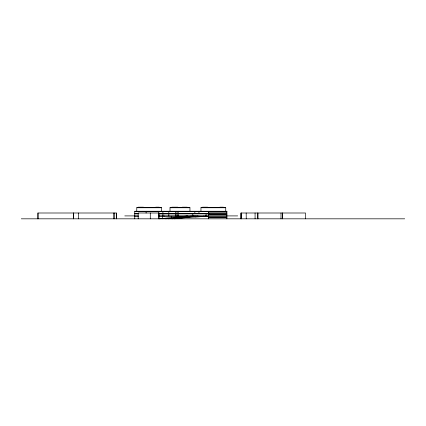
<?xml version="1.0" encoding="UTF-8"?>
<svg xmlns="http://www.w3.org/2000/svg" width="426" height="426" viewBox="0 0 426 426"><rect width="100%" height="100%" fill="white"/><g stroke="black" fill="none" stroke-linecap="round" stroke-linejoin="round"><path stroke-width="0.64" d="M161.555 211.243L161.555 207.755L136.773 207.755L136.767 211.243M189.953 211.243L189.953 207.755L170.011 207.755L170.001 211.243M225.743 211.243L225.743 207.755L200.955 207.755L200.955 211.243M186.513 216.057L186.455 216.53A7.311 0.548 0 0 1 185.012 216.855L165.629 218.82M159.281 218.82L187.988 215.907L187.988 216.2M168.318 218.82L188.532 216.77A4.388 0.33 0 0 0 189.059 216.504A5.085 0.383 0 0 1 191.673 216.062A5.085 0.383 0 0 1 197.968 216.168A4.361 0.33 0 0 0 201.418 216.291L208.532 216.291L201.418 216.514A4.361 0.33 0 0 0 197.978 216.637A5.085 0.383 0 0 1 194.08 216.786A4.361 0.33 0 0 0 190.683 216.919L179.452 218.059M171.944 218.82L179.303 218.075M174.34 218.82L191.588 217.084A3.632 0.272 0 0 1 194.496 216.972L195.752 216.972M199.703 216.77L198.575 216.871A3.632 0.272 0 0 1 196.13 216.972L195.869 216.972M138.253 207.18L143.487 207.18M155.703 207.18L159.196 207.18M171.864 207.18L177.791 207.18M182.285 207.18L187.168 207.18M202.441 207.18L207.675 207.18M219.891 207.18L223.384 207.18M136.773 207.606L161.55 207.606M170.011 207.606L189.948 207.606M200.955 207.606L225.737 207.606M134.76 211.546L226.872 211.546M208.532 211.786L226.861 211.786M208.532 213L226.861 213M208.532 213.245L226.861 213.245M134.76 213.58L138.088 213.58M158.653 213.58L209.06 213.58M158.845 213.73L177.014 213.73L177.014 215.907M134.76 213.873L138.088 213.873M158.653 213.873L209.06 213.873M208.532 214.454L226.861 214.454M208.532 214.699L226.861 214.699M124.797 215.907L138.088 215.907M158.653 215.907L226.872 215.907M227.149 215.907L237.676 215.907M134.76 216.2L138.503 216.2M158.653 216.2L226.872 216.2M208.532 217.361L226.861 217.361M208.532 217.606L226.861 217.606M21.3 218.82L404.7 218.82M208.527 216.664L202.685 216.658A3.632 0.272 0 0 0 199.821 216.759M305.543 218.82L305.538 213L240.999 213L240.999 218.82M282.47 213L282.47 218.82M282.316 213L282.316 218.82M281 213L280.99 218.82M257.927 213L257.927 218.82M257.773 213L257.773 218.82M255.073 213L255.078 218.82M246.18 213L246.239 218.82M241.169 213L241.169 218.82M241.079 213L241.079 218.82M226.872 218.82L226.872 211.253L134.76 211.253L134.76 218.82M208.532 211.546L208.532 218.82M207.521 213.58L207.521 213.873M206.062 213.873L206.062 216.2M205.194 215.907L205.194 216.2M203.862 215.907L203.862 216.2M198.947 211.253L198.947 213.58M197.824 215.907L197.824 216.2M194.852 211.253L194.852 213.58M192.829 213.873L192.829 216.2M191.892 213.58L191.892 213.873M178.18 211.253L178.18 217.51L178.174 216.2M177.014 213.58L177.014 211.403L146.102 211.403L146.102 213.037M175.704 211.546L175.704 213.58M175.704 213.873L175.704 215.907M171.358 216.2L171.358 218.165M168.824 211.546L168.824 213.58M168.824 213.873L168.824 215.907M164.239 211.253L164.18 211.546M164.074 211.253L164.074 211.546M164.074 213.58L164.074 213.873M164.074 215.907L164.074 216.2M162.908 211.403L162.908 213.58M162.908 213.73L162.908 215.907M162.684 211.253L162.684 211.546M162.684 216.2L162.684 218.82M158.941 218.82L158.941 213L138.184 213L138.184 218.82M158.845 211.403L158.871 218.82M157.977 211.253L157.977 211.546M150.282 213L150.282 218.82M146.336 211.253L146.336 211.546M142.987 211.253L142.987 211.546M116.33 218.82L116.33 213L37.951 213L37.951 218.82M116.298 213L116.298 218.82M114.056 213L114.056 218.82M113.971 213L113.971 218.82M78.517 213L78.554 218.82M73.49 213L73.49 218.82M73.405 213L73.405 218.82M37.989 213L37.989 218.82M191.796 216.387L196.13 216.424L191.796 216.387"/></g></svg>
